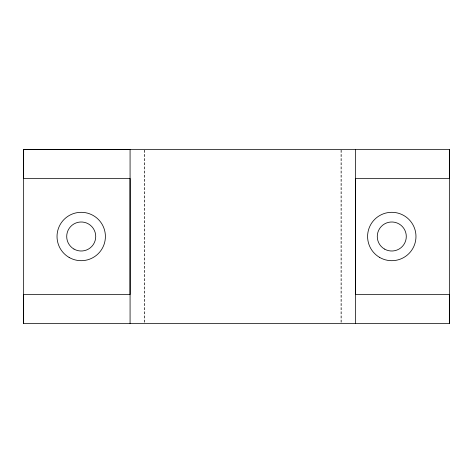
<?xml version="1.0" encoding="UTF-8"?>
<svg xmlns="http://www.w3.org/2000/svg" width="473" height="473" viewBox="0 0 473 473"><rect width="100%" height="100%" fill="white"/><g stroke="black" fill="none" stroke-linecap="round" stroke-linejoin="round"><path stroke-width="0.35" stroke-dasharray="2.37 1.77" d="M341.222 150.166L341.222 322.834M340.992 150.166L340.992 322.834M144.821 150.166L144.821 322.834M144.59 150.166L144.59 322.834"/><path stroke-width="0.71" d="M23.65 323.573L23.65 149.427L449.35 149.427L449.35 323.573L23.65 323.573L23.65 294.549L130.075 294.549L130.075 178.451L23.65 178.451L23.65 149.427L130.075 149.427L130.075 323.573M449.35 323.573L449.35 294.502L355.501 294.549L355.501 178.451L449.35 178.451L449.35 149.427M355.501 149.427L355.501 323.573M73.959 249.07A14.515 14.515 0 0 0 95.729 236.5A14.515 14.515 0 0 0 73.959 223.93A14.515 14.515 0 0 0 73.959 249.07M384.525 249.07A14.515 14.515 0 0 0 406.295 236.5A14.515 14.515 0 0 0 384.525 223.93A14.515 14.515 0 0 0 384.525 249.07M69.123 257.448A24.188 24.188 0 0 0 105.402 236.5A24.188 24.188 0 0 0 69.123 215.552A24.188 24.188 0 0 0 69.123 257.448M379.689 257.448A24.188 24.188 0 0 0 415.974 236.5A24.188 24.188 0 0 0 379.689 215.552A24.188 24.188 0 0 0 379.689 257.448"/></g></svg>
